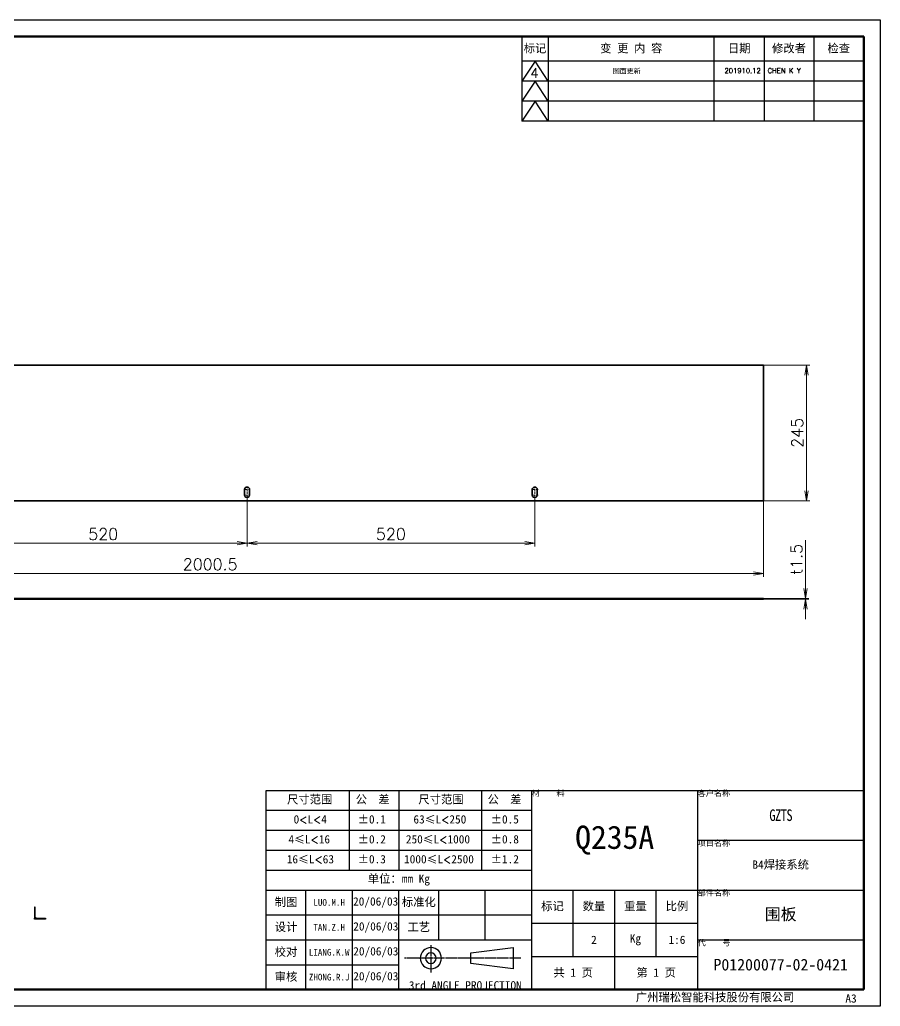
# Model space of a CAD drawing. Header units: millimetres. Extents: x -73083 to 81340, y -6859 to 6812.
# Drawn here: x 62576 to 64131, y -6850 to -5068 of the extents above; entities that cross this region are included whole.
import ezdxf

# ---------------------------------------------------------------- set-up
doc = ezdxf.new("R2010")
doc.units = ezdxf.units.MM
for name, pattern in [('AM_ISO02W050', [7.5, 6, -1.5]), ('AM_ISO08W050', [18, 12, -1.5, 3, -1.5]), ('CENTER-HOKUTO', [23, 20, -1, 1, -1]), ('DASHDOT', [18.5, 12, -3, 0.5, -3]), ('DASHED', [15, 12, -3])]:
    doc.linetypes.add(name, pattern=pattern)
doc.layers.add('A3', color=7, linetype='Continuous', plot=False)
for name, color, linetype, lineweight in [('AM_7', 2, 'AM_ISO08W050', 25), ('AM_HID', 1, 'AM_ISO02W050', 25), ('AM_VIS', 7, 'Continuous', 50), ('SOLID LINE', 7, 'Continuous', 30)]:
    doc.layers.add(name, color=color, linetype=linetype, lineweight=lineweight)
doc.layers.add('title_frame', color=7, linetype='Continuous')
doc.layers.add('word_dim', color=253, linetype='Continuous')
doc.styles.get("Standard").update_dxf_attribs({"font": 'romans.shx', "bigfont": 'bigfont.shx'})
doc.dimstyles.new('STANDARD1-6', dxfattribs={"dimscale": 6, "dimtxt": 3.5, "dimasz": 3, "dimexe": 1, "dimexo": 0, "dimgap": 1, "dimtad": 3, "dimdsep": 46, "dimtxsty": 'Standard', "dimblk1": 'OPEN', "dimblk2": 'OPEN', "dimsah": 1, "dimcen": 0, "dimclrd": 256, "dimclre": 256, "dimclrt": 3, "dimazin": 2, "dimtfac": 1, "dimtmove": 0, "dimatfit": 3, "dimldrblk": 'OPEN', "dimfxl": 0, "dimtolj": 1, "dimlwd": 13, "dimlwe": 13, "dimarcsym": 0})

# ---------------------------------------------------------------- blocks, each defined once
blk = doc.blocks.new('_Open')
at = {"color": 0, "lineweight": -2}
for p, q in [((-1, 0.167), (0, 0)), ((-1, -0.167), (0, 0)), ((0, 0), (-1, 0))]:
    blk.add_line(p, q, dxfattribs=at)
blk = doc.blocks.new('*D671')
at = {"layer": 'DEFPOINTS', "color": 0, "linetype": 'Continuous', "ltscale": 5}
for p in [(61919.8, -5937), (63920.3, -5937), (63920.3, -6068.4)]:
    blk.add_point(p, dxfattribs=at)
at = {"layer": 'word_dim', "linetype": 'ByBlock', "lineweight": 13, "ltscale": 5}
for p, q in [((61919.8, -5937), (61919.8, -6074.4)), ((63920.3, -5937), (63920.3, -6074.4)), ((61937.8, -6068.4), (63902.3, -6068.4))]:
    blk.add_line(p, q, dxfattribs=at)
at = {"layer": 'word_dim', "linetype": 'Continuous', "lineweight": 13, "ltscale": 5, "xscale": 18, "yscale": 18, "zscale": 18, "rotation": 180}
blk.add_blockref('_Open', (61919.8, -6068.4), dxfattribs=at)
at = {"layer": 'word_dim', "linetype": 'Continuous', "lineweight": 13, "ltscale": 5, "xscale": 18, "yscale": 18, "zscale": 18}
blk.add_blockref('_Open', (63920.3, -6068.4), dxfattribs=at)
at = {"layer": 'word_dim', "color": 3, "linetype": 'Continuous', "ltscale": 5, "insert": (62920.1, -6051.9), "char_height": 21, "attachment_point": 5}
blk.add_mtext('\\A1;2000.5', dxfattribs=at)
blk = doc.blocks.new('*D672')
at = {"layer": 'DEFPOINTS', "color": 0, "linetype": 'Continuous', "ltscale": 5}
for p in [(63920.3, -5692), (63997.7, -5692), (63920.3, -5937)]:
    blk.add_point(p, dxfattribs=at)
at = {"layer": 'word_dim', "linetype": 'ByBlock', "lineweight": 13, "ltscale": 5}
for p, q in [((63920.3, -5692), (64003.7, -5692)), ((63997.7, -5919), (63997.7, -5710)), ((63920.3, -5937), (64003.7, -5937))]:
    blk.add_line(p, q, dxfattribs=at)
at = {"layer": 'word_dim', "linetype": 'Continuous', "lineweight": 13, "ltscale": 5, "xscale": 18, "yscale": 18, "zscale": 18}
for p, rotation in [((63997.7, -5692), 90), ((63997.7, -5937), 270)]:
    blk.add_blockref('_Open', p, dxfattribs=dict(at, rotation=rotation))
at = {"layer": 'word_dim', "color": 3, "linetype": 'Continuous', "ltscale": 5, "insert": (63981.2, -5814.5), "char_height": 21, "attachment_point": 5, "rotation": 90}
blk.add_mtext('\\A1;245', dxfattribs=at)
blk = doc.blocks.new('*D675')
at = {"layer": 'DEFPOINTS', "color": 0, "linetype": 'Continuous', "ltscale": 5}
for p in [(62466.8, -5932.8), (62986.8, -5932.8), (62986.8, -6013.9)]:
    blk.add_point(p, dxfattribs=at)
at = {"layer": 'word_dim', "linetype": 'ByBlock', "lineweight": 13, "ltscale": 5}
for p, q in [((62466.8, -5932.8), (62466.8, -6019.9)), ((62986.8, -5932.8), (62986.8, -6019.9)), ((62484.8, -6013.9), (62968.8, -6013.9))]:
    blk.add_line(p, q, dxfattribs=at)
at = {"layer": 'word_dim', "linetype": 'Continuous', "lineweight": 13, "ltscale": 5, "xscale": 18, "yscale": 18, "zscale": 18, "rotation": 180}
blk.add_blockref('_Open', (62466.8, -6013.9), dxfattribs=at)
at = {"layer": 'word_dim', "linetype": 'Continuous', "lineweight": 13, "ltscale": 5, "xscale": 18, "yscale": 18, "zscale": 18}
blk.add_blockref('_Open', (62986.8, -6013.9), dxfattribs=at)
at = {"layer": 'word_dim', "color": 3, "linetype": 'Continuous', "ltscale": 5, "insert": (62726.8, -5997.4), "char_height": 21, "attachment_point": 5}
blk.add_mtext('\\A1;520', dxfattribs=at)
blk = doc.blocks.new('*D676')
at = {"layer": 'DEFPOINTS', "color": 0, "linetype": 'Continuous', "ltscale": 5}
for p in [(62986.8, -5932.8), (63506.8, -5932.8), (63506.8, -6013.9)]:
    blk.add_point(p, dxfattribs=at)
at = {"layer": 'word_dim', "linetype": 'ByBlock', "lineweight": 13, "ltscale": 5}
for p, q in [((62986.8, -5932.8), (62986.8, -6019.9)), ((63506.8, -5932.8), (63506.8, -6019.9)), ((63004.8, -6013.9), (63488.8, -6013.9))]:
    blk.add_line(p, q, dxfattribs=at)
at = {"layer": 'word_dim', "linetype": 'Continuous', "lineweight": 13, "ltscale": 5, "xscale": 18, "yscale": 18, "zscale": 18, "rotation": 180}
blk.add_blockref('_Open', (62986.8, -6013.9), dxfattribs=at)
at = {"layer": 'word_dim', "linetype": 'Continuous', "lineweight": 13, "ltscale": 5, "xscale": 18, "yscale": 18, "zscale": 18}
blk.add_blockref('_Open', (63506.8, -6013.9), dxfattribs=at)
at = {"layer": 'word_dim', "color": 3, "linetype": 'Continuous', "ltscale": 5, "insert": (63246.8, -5997.4), "char_height": 21, "attachment_point": 5}
blk.add_mtext('\\A1;520', dxfattribs=at)
blk = doc.blocks.new('*D683')
at = {"layer": 'DEFPOINTS', "color": 0, "ltscale": 2}
for p in [(63920.3, -6113.6), (63920.3, -6115.1), (63996.3, -6113.6)]:
    blk.add_point(p, dxfattribs=at)
at = {"layer": 'word_dim', "linetype": 'ByBlock', "lineweight": 13, "ltscale": 2}
for p, q in [((63996.3, -6095.6), (63996.3, -6008.6)), ((63920.3, -6113.6), (64002.3, -6113.6)), ((63920.3, -6115.1), (64002.3, -6115.1)), ((63996.3, -6115.1), (63996.3, -6113.6)), ((63996.3, -6133.1), (63996.3, -6151.1))]:
    blk.add_line(p, q, dxfattribs=at)
at = {"layer": 'word_dim', "lineweight": 13, "ltscale": 2, "xscale": 18, "yscale": 18, "zscale": 18}
for p, rotation in [((63996.3, -6113.6), 270), ((63996.3, -6115.1), 90)]:
    blk.add_blockref('_Open', p, dxfattribs=dict(at, rotation=rotation))
at = {"layer": 'word_dim', "color": 3, "ltscale": 2, "insert": (63979.8, -6043.1), "char_height": 21, "attachment_point": 5, "rotation": 90}
blk.add_mtext('\\A1;{\\Fromans,bigfont|c134;t}1.5', dxfattribs=at)

msp = doc.modelspace()

# ---------------------------------------------------------------- hatches: boundary and pattern name
at = {"layer": 'word_dim', "linetype": 'Continuous', "ltscale": 5}
msp.add_hatch(color=3, dxfattribs=at).paths.add_polyline_path([(62603.98089, -6691.3817), (62605.99166, -6691.3817), (62603.98089, -6689.388)])

# ---------------------------------------------------------------- linework, layer by layer
at = {"layer": 'A3', "linetype": 'Continuous'}
msp.add_lwpolyline([(61611.18807, -5068.23232), (64131.18807, -5068.23232), (64131.18807, -6850.23232), (61611.18807, -6850.23232)], close=True, dxfattribs=at)
at = {"layer": 'AM_7', "linetype": 'DASHDOT', "lineweight": 13, "ltscale": 0.292502}
for p, q in [((62986.80997, -5911.13051), (62986.80997, -5922.83059)), ((62986.80997, -5921.13051), (62986.80997, -5932.83059)), ((63512.66007, -5916.98183), (63500.96, -5916.98183)), ((63512.66007, -5926.98183), (63500.96, -5926.98183))]:
    msp.add_line(p, q, dxfattribs=at)
at = {"layer": 'AM_7', "linetype": 'DASHDOT', "lineweight": 13, "ltscale": 0.292499}
for p, q in [((63506.80997, -5911.13186), (63506.80997, -5922.83181)), ((62992.65995, -5926.98061), (62980.96, -5926.98061)), ((63506.80997, -5921.13186), (63506.80997, -5932.83181))]:
    msp.add_line(p, q, dxfattribs=at)
at = {"layer": 'AM_7', "linetype": 'DASHDOT', "lineweight": 13, "ltscale": 0.2925}
msp.add_line((62992.66001, -5916.98061), (62980.96, -5916.98061), dxfattribs=at)
at = {"layer": 'AM_HID', "linetype": 'DASHED', "lineweight": 13, "ltscale": 0.0375}
for p, q in [((62982.30997, -6113.55373), (62982.30997, -6115.05373)), ((62991.30997, -6113.55385), (62991.30997, -6115.05385)), ((63502.30997, -6113.55788), (63502.30997, -6115.05788)), ((63511.30997, -6113.55788), (63511.30997, -6115.05788))]:
    msp.add_line(p, q, dxfattribs=at)
at = {"layer": 'AM_VIS', "linetype": 'Continuous'}
for p, q in [((64101.18807, -5098.23232), (61761.18807, -5098.23232)), ((64101.18807, -6820.23232), (64101.18807, -5098.23232)), ((64101.18807, -6820.23232), (61761.18807, -6820.23232))]:
    msp.add_line(p, q, dxfattribs=at)
at = {"layer": 'AM_VIS', "lineweight": 35}
for p, q in [((63920.31046, -5691.98281), (61919.81052, -5691.97793)), ((63920.31046, -5691.98281), (63920.30997, -5936.98281)), ((63920.30997, -5936.98281), (61919.80997, -5936.97793)), ((63920.30997, -6113.56118), (61919.80997, -6113.54531)), ((63920.30997, -6115.06118), (61919.80997, -6115.04531))]:
    msp.add_line(p, q, dxfattribs=at)
at = {"layer": 'AM_VIS', "lineweight": 35, "ltscale": 0.25}
for p, q in [((62982.30997, -5926.98049), (62982.30997, -5916.98049)), ((62991.30997, -5916.98061), (62991.30997, -5926.98061)), ((63502.30997, -5926.98183), (63502.30997, -5916.98183)), ((63511.30997, -5916.98183), (63511.30997, -5926.98183))]:
    msp.add_line(p, q, dxfattribs=at)
at = {"layer": 'AM_VIS', "lineweight": 35, "ltscale": 0.0375}
msp.add_line((63920.30997, -6113.56118), (63920.30997, -6115.06118), dxfattribs=at)
at = {"layer": 'AM_VIS', "lineweight": 35}
for centre, start, end in [((62986.80997, -5916.98061), 359.99986114, 179.99985474), ((63506.80997, -5916.98183), 359.99986114, 179.99985474), ((62986.80997, -5926.98061), 179.99985474, 359.99986114), ((63506.80997, -5926.98183), 179.99985474, 359.99986114)]:
    msp.add_arc(centre, 4.5, start, end, dxfattribs=at)
at = {"layer": 'title_frame', "linetype": 'Continuous'}
for p, q in [((63483.18807, -5098.23232), (63483.18807, -5251.23232)), ((63531.18807, -5098.23232), (63531.18807, -5251.23232)), ((63831.18807, -5251.23232), (63831.18807, -5098.23232)), ((63921.18807, -5098.23232), (63921.18807, -5251.23232)), ((64011.18807, -5098.23232), (64011.18807, -5251.23232)), ((64101.18807, -5251.23232), (64101.18807, -5098.23232)), ((64101.18807, -5143.23232), (63483.18807, -5143.23232)), ((63507.18807, -5143.23232), (63483.18807, -5179.23232)), ((63531.18807, -5179.23232), (63507.18807, -5143.23232)), ((64101.18807, -5179.23232), (63483.18807, -5179.23232)), ((63507.18807, -5179.23232), (63483.18807, -5215.23232)), ((63531.18807, -5215.23232), (63507.18807, -5179.23232)), ((64101.18807, -5215.23232), (63483.18807, -5215.23232)), ((63507.18807, -5215.23232), (63483.18807, -5251.23232)), ((63531.18807, -5251.23232), (63507.18807, -5215.23232)), ((64101.18807, -5251.23232), (63483.18807, -5251.23232)), ((63021.18807, -6460.23232), (64101.18807, -6460.23232)), ((63021.18807, -6820.23232), (63021.18807, -6460.23232)), ((63171.18807, -6460.23232), (63171.18807, -6604.23232)), ((63261.18807, -6460.23232), (63261.18807, -6604.23232)), ((63411.18807, -6604.23232), (63411.18807, -6460.23232)), ((63501.18807, -6820.23232), (63501.18807, -6460.23232)), ((63801.18807, -6820.23232), (63801.18807, -6460.23232)), ((64101.18807, -6820.23232), (64101.18807, -6460.23232)), ((63021.18807, -6496.23232), (63501.18807, -6496.23232)), ((63021.18807, -6532.23232), (63501.18807, -6532.23232)), ((63801.18807, -6550.23232), (64101.18807, -6550.23232)), ((63021.18807, -6568.23232), (63501.18807, -6568.23232)), ((63021.18807, -6604.23232), (63501.18807, -6604.23232)), ((63021.18807, -6640.23232), (64101.18807, -6640.23232)), ((63093.18807, -6820.23232), (63093.18807, -6640.23232)), ((63093.18807, -6820.23232), (63093.18807, -6640.23232)), ((63177.18807, -6820.23232), (63177.18807, -6640.23232)), ((63177.18807, -6820.23232), (63177.18807, -6640.23232)), ((63261.18807, -6820.23232), (63261.18807, -6640.23232)), ((63261.18807, -6820.23232), (63261.18807, -6640.23232)), ((63333.18807, -6730.23232), (63333.18807, -6640.23232)), ((63417.18807, -6730.23232), (63417.18807, -6640.23232)), ((63576.18807, -6760.23232), (63576.18807, -6640.23232)), ((63651.18807, -6820.23232), (63651.18807, -6640.23232)), ((63726.18807, -6760.23232), (63726.18807, -6640.23232)), ((63021.18807, -6685.23232), (63501.18807, -6685.23232)), ((63501.18807, -6700.23232), (63801.18807, -6700.23232)), ((63021.18807, -6730.23232), (63501.18807, -6730.23232)), ((63801.18807, -6730.23232), (64101.18807, -6730.23232)), ((63501.18807, -6760.23232), (63801.18807, -6760.23232)), ((63021.18807, -6775.23232), (63261.18807, -6775.23232)), ((63021.18807, -6775.23232), (63261.18807, -6775.23232)), ((63021.18807, -6820.23232), (64101.18807, -6820.23232)), ((63021.18807, -6820.23232), (64101.18807, -6820.23232))]:
    msp.add_line(p, q, dxfattribs=at)
at = {"layer": 'title_frame', "color": 2, "linetype": 'CENTER-HOKUTO'}
for p, q in [((63318.99498, -6739.72181), (63318.99498, -6789.33461)), ((63481.62858, -6763.33781), (63271.58058, -6763.33781))]:
    msp.add_line(p, q, dxfattribs=at)
at = {"layer": 'title_frame', "color": 3, "linetype": 'Continuous'}
for p, q in [((63390.99498, -6753.73781), (63467.79498, -6744.13781)), ((63390.99498, -6772.93781), (63390.99498, -6753.73781)), ((63467.79498, -6744.13781), (63467.79498, -6782.53781)), ((63467.79498, -6782.53781), (63390.99498, -6772.93781))]:
    msp.add_line(p, q, dxfattribs=at)
for radius in [19.2, 9.6]:
    msp.add_arc((63318.99498, -6763.33781), radius, 0, 359.98938268, dxfattribs=at)
at = {"layer": 'word_dim', "color": 3, "linetype": 'Continuous', "ltscale": 5}
for p, q in [((62602.48089, -6671.3817), (62602.48089, -6691.3817)), ((62603.98089, -6671.3817), (62602.48089, -6671.3817)), ((62603.98089, -6691.3817), (62603.98089, -6671.3817)), ((62602.48089, -6691.3817), (62603.98089, -6691.3817)), ((62602.48089, -6691.3817), (62622.48089, -6691.3817)), ((62602.48089, -6692.8817), (62602.48089, -6691.3817)), ((62622.48089, -6692.8817), (62602.48089, -6692.8817)), ((62603.98089, -6689.388), (62605.99166, -6691.3817)), ((62603.98089, -6689.388), (62605.99166, -6691.3817)), ((62605.99166, -6691.3817), (62603.98089, -6691.3817)), ((62622.48089, -6691.3817), (62622.48089, -6692.8817))]:
    msp.add_line(p, q, dxfattribs=at)

# ---------------------------------------------------------------- texts
at = {"layer": 'SOLID LINE', "ltscale": 0.5}
for s, insert, char_height, width, attachment_point in [('\\pt90;{\\fSimHei|b0|i0|c134|p2;\\C3;标记}', (63507.18807, -5120.73232), 15, 48, 5), ('\\pt90;{\\fSimHei|b0|i0|c134|p2;\\C3;变 更 内 容}', (63681.18807, -5120.73232), 15, 300, 5), ('\\pt90;{\\fSimHei|b0|i0|c134|p2;\\C3;日期}', (63876.18807, -5120.73232), 15, 90, 5), ('\\pt90;{\\fSimHei|b0|i0|c134|p2;\\C3;修改者}', (63966.18807, -5120.73232), 15, 90, 5), ('\\pt90;{\\fSimHei|b0|i0|c134|p2;\\C3;检查}', (64056.18807, -5120.73232), 15, 90, 5), ('\\pt90;{\\fSimHei|b0|i0|c134|p2;\\C3;尺寸范围}', (63059.10785, -6469.0587), 15, 271.809113, 1), ('\\pt90;{\\fSimHei|b0|i0|c134|p2;\\C3;公  差}', (63183.0303, -6469.0587), 15, 271.809113, 1), ('\\pt90;{\\fSimHei|b0|i0|c134|p2;\\C3;尺寸范围}', (63296.39256, -6469.0587), 15, 271.809113, 1), ('\\pt90;{\\fSimHei|b0|i0|c134|p2;\\C3;公  差}', (63421.42444, -6469.0587), 15, 271.809113, 1), ('{\\fSimHei|b0|i0|c134|p2;\\C3;材    料}', (63501.18807, -6460.23232), 10.5, 300, 1), ('\\pt63;{\\fSimHei|b0|i0|c134|p2;\\C3;客户名称}', (63801.18807, -6460.23232), 10.5, 300, 1), ('\\pt90;{\\fSimHei|b0|i0|c134|p2;\\C3;%%P0.1}', (63186.68212, -6505.0587), 15, 271.809113, 1), ('\\pt90;{\\fSimHei|b0|i0|c134|p2;\\C3;%%P0.5}', (63427.10407, -6505.0587), 15, 271.809113, 1), ('{\\fSimHei|b0|i0|c134|p2;\\W0.8;\\T0.9;\\C3;GZTS}', (63951.18807, -6505.23232), 21, 300, 5), ('\\pt90;{\\fSimHei|b0|i0|c134|p2;\\C3;0\\Fromans,bigfont|c134;\\H0.9583x;<\\fSimHei|b0|i0|c134|p2;\\H1.044x;L\\Fromans,bigfont|c134;\\H0.9583x;<\\fSimHei|b0|i0|c134|p2;\\H1.044x;4}', (63070.87126, -6505.0587), 15, 271.809113, 1), ('\\pt90;{\\fSimHei|b0|i0|c134|p2;\\C3;63\\H0.9583x;≤\\H1.044x;L\\Fromans,bigfont|c134;\\H0.9579x;<\\fSimHei|b0|i0|c134|p2;\\H1.044x;250}', (63287.49016, -6505.0587), 15, 271.809113, 1), ('\\pt90;{\\fSimHei|b0|i0|c134|p2;\\C3;%%P0.2}', (63186.68212, -6541.0587), 15, 271.809113, 1), ('\\pt90;{\\fSimHei|b0|i0|c134|p2;\\C3;%%P0.8}', (63427.10407, -6541.0587), 15, 271.809113, 1), ('\\pt252;{\\fSimHei|b0|i0|c134|p2;\\C3;Q235A}', (63651.18807, -6550.23232), 42, 300, 5), ('\\pt90;{\\fSimHei|b0|i0|c134|p2;\\C3;4\\H0.9583x;≤\\H1.043x;L\\Fromans,bigfont|c134;\\H0.9588x;<\\fSimHei|b0|i0|c134|p2;\\H1.043x;16}', (63061.66716, -6541.0587), 15, 271.809113, 1), ('\\pt90;{\\fSimHei|b0|i0|c134|p2;\\C3;250\\H0.9583x;≤\\H1.044x;L\\Fromans,bigfont|c134;\\H0.9579x;<\\fSimHei|b0|i0|c134|p2;\\H1.044x;1000}', (63273.79432, -6541.0587), 15, 271.809113, 1), ('\\pt63;{\\fSimHei|b0|i0|c134|p2;\\C3;项目名称}', (63801.18807, -6550.23232), 10.5, 300, 1), ('\\pt90;{\\fSimHei|b0|i0|c134|p2;\\C3;16\\H0.9583x;≤\\H1.044x;L\\Fromans,bigfont|c134;\\H0.9579x;<\\fSimHei|b0|i0|c134|p2;\\H1.044x;63}', (63058.57687, -6577.0587), 15, 271.809113, 1), ('\\pt90;{\\fSimHei|b0|i0|c134|p2;\\C3;%%P0.3}', (63186.68212, -6577.0587), 15, 271.809113, 1), ('\\pt90;{\\fSimHei|b0|i0|c134|p2;\\C3;%%P1.2}', (63427.10407, -6577.0587), 15, 271.809113, 1), ('{\\fSimHei|b0|i0|c134|p2;\\C3;B4焊接系统}', (63951.18807, -6595.23232), 15, 300, 5), ('\\pt90;{\\fSimHei|b0|i0|c134|p2;\\C3;单位：mm Kg}', (63261.18807, -6622.23232), 15, 480, 5), ('\\pt63;{\\fSimHei|b0|i0|c134|p2;\\C3;部件名称}', (63801.18807, -6640.23232), 10.5, 300, 1), ('\\pt90;{\\fSimHei|b0|i0|c134|p2;\\C3;制图}', (63057.18807, -6662.73232), 15, 72, 5), ('\\pt60;{\\fSimHei|b0|i0|c134|p2;\\C3;制图}', (63057.18807, -6662.73232), 15, 72, 5), ('\\pt288;{\\fSimHei|b0|i0|c134|p2;\\H0.8x;\\C3;LUO.M.H}', (63135.18807, -6662.73232), 15, 84, 5), ('\\pt60;{\\fSimHei|b0|i0|c134|p2;\\C3;20/06/03}', (63219.18807, -6662.73232), 15, 84, 5), ('\\pt90;{\\fSimHei|b0|i0|c134|p2;\\C3;标准化}', (63297.18807, -6662.73232), 15, 72, 5), ('\\pt90;{\\fSimHei|b0|i0|c134|p2;\\C3;标记}', (63538.68807, -6670.23232), 15, 75, 5), ('\\pt90;{\\fSimHei|b0|i0|c134|p2;\\C3;数量}', (63613.68807, -6670.23232), 15, 75, 5), ('\\pt90;{\\fSimHei|b0|i0|c134|p2;\\C3;重量}', (63688.68807, -6670.23232), 15, 75, 5), ('\\pt90;{\\fSimHei|b0|i0|c134|p2;\\C3;比例}', (63763.68807, -6670.23232), 15, 75, 5), ('{\\fSimHei|b0|i0|c134|p2;\\C3;围板}', (63951.18807, -6685.23232), 21, 300, 5), ('\\pt90;{\\fSimHei|b0|i0|c134|p2;\\C3;设计}', (63057.18807, -6707.73232), 15, 72, 5), ('\\pt60;{\\fSimHei|b0|i0|c134|p2;\\C3;设计}', (63057.18807, -6707.73232), 15, 72, 5), ('\\pt60;{\\fSimHei|b0|i0|c134|p2;\\C3;20/06/03}', (63219.49189, -6707.73232), 15, 83.3923715, 5), ('\\pt90;{\\fSimHei|b0|i0|c134|p2;\\C3;工艺}', (63297.18807, -6707.73232), 15, 72, 5), ('\\pt288;{\\fSimHei|b0|i0|c134|p2;\\H0.8x;\\C3;TAN.Z.H}', (63135.18807, -6707.73232), 15, 84, 5), ('\\pt90;{\\fSimHei|b0|i0|c134|p2;\\C3;2}', (63613.68807, -6730.23232), 15, 75, 5), ('\\pt90;{\\fSimHei|b0|i0|c134|p2;\\C3;Kg}', (63688.68807, -6730.23232), 15, 75, 5), ('\\pt90;{\\fSimHei|b0|i0|c134|p2;\\C3;1:6}', (63763.68807, -6730.23232), 15, 75, 5), ('\\pt63;{\\fSimHei|b0|i0|c134|p2;\\C3;代    号}', (63801.18807, -6730.23232), 10.5, 300, 1), ('\\pt90;{\\fSimHei|b0|i0|c134|p2;\\C3;校对}', (63057.18807, -6752.73232), 15, 72, 5), ('\\pt60;{\\fSimHei|b0|i0|c134|p2;\\C3;校对}', (63057.18807, -6752.73232), 15, 72, 5), ('\\pt288;{\\fSimHei|b0|i0|c134|p2;\\H0.8x;\\C3;LIANG.K.W}', (63135.18807, -6752.73232), 15, 84, 5), ('\\pt60;{\\fSimHei|b0|i0|c134|p2;\\C3;20/06/03}', (63219.49189, -6752.73232), 15, 83.3923715, 5), ('{\\fSimHei|b0|i0|c134|p2;\\C3;P01200077-02-0421}', (63951.18807, -6775.23232), 21, 300, 5), ('\\pt90;{\\fSimHei|b0|i0|c134|p2;\\C3;审核}', (63057.18807, -6797.73232), 15, 72, 5), ('\\pt60;{\\fSimHei|b0|i0|c134|p2;\\C3;审核}', (63057.18807, -6797.73232), 15, 72, 5), ('\\pt60;{\\fSimHei|b0|i0|c134|p2;\\C3;20/06/03}', (63219.49189, -6797.73232), 15, 83.3923715, 5), ('\\pt90;{\\fSimHei|b0|i0|c134|p2;\\C3;共 1 页}', (63576.18807, -6790.23232), 15, 150, 5), ('\\pt90;{\\fSimHei|b0|i0|c134|p2;\\C3;第 1 页}', (63726.18807, -6790.23232), 15, 150, 5), ('\\pt288;{\\fSimHei|b0|i0|c134|p2;\\H0.8x;\\C3;ZHONG.R.J}', (63135.18807, -6797.73232), 15, 84, 5), ('{\\fSimHei|b0|i0|c134|p2;\\C3;3rd ANGLE PROJECTION}', (63381.18807, -6820.23232), 15, 240, 8), ('\\pt90;{\\fSimHei|b0|i0|c134|p2;\\C3;广州瑞松智能科技股份有限公司}', (63689.39975, -6826.44519), 15, 471.3708488, 1), ('\\pt90;{\\fSimHei|b0|i0|c134|p2;\\C3;A3}', (64068.12129, -6828.61676), 15, 471.3708488, 1)]:
    msp.add_mtext(s, dxfattribs=dict(at, insert=insert, char_height=char_height, width=width, attachment_point=attachment_point))
at = {"layer": 'SOLID LINE', "ltscale": 0.5, "insert": (63270.50213, -6577.0587), "char_height": 15, "width": 271.809113, "attachment_point": 1, "line_spacing_factor": 0.72}
msp.add_mtext('\\pt90;{\\fSimHei|b0|i0|c134|p2;\\C3;1000\\H0.9583x;≤\\H1.044x;L\\Fromans,bigfont|c134;\\H0.9579x;<\\fSimHei|b0|i0|c134|p2;\\H1.044x;2500}', dxfattribs=at)
at = {"layer": 'word_dim', "linetype": 'Continuous', "ltscale": 5, "attachment_point": 5}
for s, insert, char_height, width in [('4', (63506.23648, -5164.56519), 17.5, 40), ('{\\fSimSun|b0|i0|c134|p2;图面更新}', (63672.93846, -5161.26387), 9, 75), ('201910.12', (63882.44508, -5160.2891), 9, 75), ('CHEN K Y', (63957.44508, -5160.2891), 9, 75)]:
    msp.add_mtext(s, dxfattribs=dict(at, insert=insert, char_height=char_height, width=width))

# ---------------------------------------------------------------- dimensions: what is measured, and where the dimension line sits
at = {"layer": 'word_dim', "linetype": 'Continuous', "ltscale": 5}
dim = msp.add_linear_dim(base=(63997.71983, -5691.98281), p1=(63920.30997, -5936.98283), p2=(63920.31046, -5691.98281), angle=90, dimstyle='STANDARD1-6', dxfattribs=at)
dim.commit()
dim.dimension.update_dxf_attribs({"geometry": '*D672', "text_midpoint": (63981.21983, -5814.48282)})
for base, p1, p2, picture, middle in [((62986.81, -6013.93015), (62466.81, -5932.82924), (62986.81, -5932.83059), '*D675', (62726.81, -5997.43015)), ((63506.81, -6013.93015), (62986.81, -5932.83059), (63506.81, -5932.83181), '*D676', (63246.81, -5997.43015)), ((63920.30997, -6068.37159), (61919.80997, -5936.97793), (63920.30997, -5936.98281), '*D671', (62920.05997, -6051.87159))]:
    dim = msp.add_linear_dim(base=base, p1=p1, p2=p2, dimstyle='STANDARD1-6', dxfattribs=at)
    dim.commit()
    dim.dimension.update_dxf_attribs({"geometry": picture, "text_midpoint": middle})
at = {"layer": 'word_dim', "ltscale": 2}
dim = msp.add_linear_dim(base=(63996.27625, -6113.56118), p1=(63920.30997, -6115.06118), p2=(63920.30999, -6113.56118), angle=90, text='{\\Fromans,bigfont|c134;t}<>', dimstyle='STANDARD1-6', dxfattribs=at)
dim.commit()
dim.dimension.update_dxf_attribs({"geometry": '*D683', "text_midpoint": (63979.77625, -6043.06118)})

doc.saveas('drawing.dxf')
